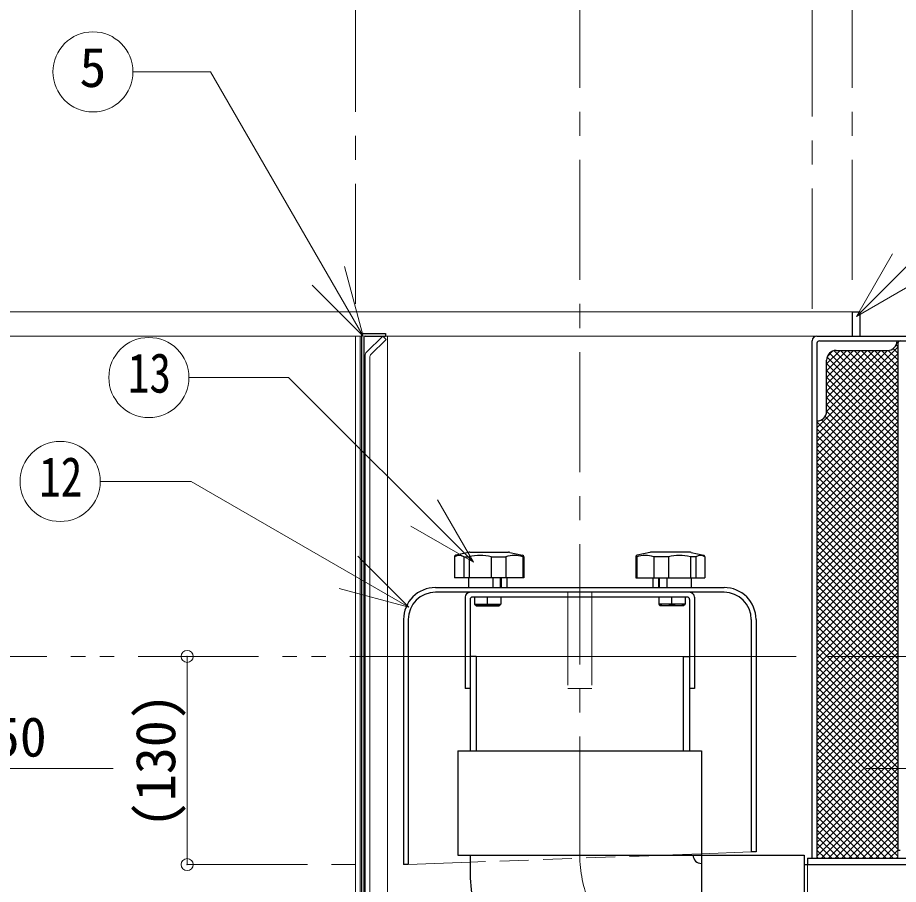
# Model space of a CAD drawing. Units: millimetres at full size, sheet at 1:15; details may follow other scales. Extents: x -3171 to 2904, y -2098 to 2117.
# Drawn here: x -1489 to -940, y -1038 to -497 of the extents above; entities that cross this region are included whole.
import ezdxf
from ezdxf.enums import TextEntityAlignment as Align

# ---------------------------------------------------------------- set-up
doc = ezdxf.new("R2010")
doc.units = ezdxf.units.MM
doc.header["$LTSCALE"] = 15
doc.header["$PDMODE"] = 32
doc.header["$PDSIZE"] = 7.5
for name, pattern in [('CHAIN1', [8, 5, -1, 1, -1]), ('DASHED1', [1.8, 1.2, -0.6]), ('DOUBLE_CHAIN1', [8.8, 5, -1, 0.6, -0.6, 0.6, -1])]:
    doc.linetypes.add(name, pattern=pattern)
doc.layers.add('0-6_補助線', color=4, linetype='Continuous', lineweight=9)
doc.styles.add('ＭＳ ゴシック', font='')
doc.styles.get('ＭＳ ゴシック').set_extended_font_data('MS Gothic')

msp = doc.modelspace()

# ---------------------------------------------------------------- linework, layer by layer
at = {"layer": '0-6_補助線', "linetype": 'CHAIN1'}
for p, q in [((-968.38, -660.45), (-968.38, -150.45)), ((-993.38, -678.45), (-993.38, -215.45)), ((-1278.38, -675.45), (-1278.38, -280.45)), ((-1138.38, -345.45), (-1138.38, -1019.45)), ((-983.38, -895.45), (96.62, -895.45)), ((-959.98, -965.45), (-916.78, -965.45)), ((-1383.38, -1025.45), (-1268.38, -1025.45))]:
    msp.add_line(p, q, dxfattribs=at)
at = {"layer": '0-6_補助線', "color": 7, "lineweight": 18}
for p, q in [((-965.67, -683.18), (-792.4, -509.91)), ((-965.67, -683.18), (-943.17, -644.21)), ((-1273.61, -695.44), (-1285.26, -651.97)), ((-1273.61, -695.44), (-1305.43, -663.62)), ((-965.67, -683.18), (-926.69, -660.68)), ((-1278.38, -695.45), (-1275.38, -695.45)), ((-1278.38, -1215.45), (-1278.38, -695.45)), ((-1275.38, -1215.45), (-1275.38, -695.45)), ((-1271.5, -705.58), (-1261.38, -695.45)), ((-1268.94, -707.26), (-1259.26, -697.58)), ((-1261.38, -695.45), (-1259.26, -697.58)), ((-1272.38, -707.7), (-1272.38, -1215.45)), ((-1269.38, -708.32), (-1269.38, -1215.45)), ((-1320.11, -721.37), (-1382.25, -721.37)), ((-1204.77, -836.71), (-1320.11, -721.37)), ((-1380.93, -786.26), (-1437.62, -786.26)), ((-1245.12, -864.67), (-1380.93, -786.26)), ((-1204.77, -836.71), (-1227.27, -797.74)), ((-1204.77, -836.71), (-1243.74, -814.21)), ((-1245.12, -864.67), (-1276.94, -832.85)), ((-1245.12, -864.67), (-1288.59, -853.02)), ((-1145.88, -858.45), (-1145.88, -895.45)), ((-1130.88, -858.45), (-1130.88, -895.45)), ((-1202.98, -895.45), (-1073.78, -895.45)), ((-939.98, -1016.45), (-939.98, -1021.45))]:
    msp.add_line(p, q, dxfattribs=at)
at = {"layer": '0-6_補助線'}
for p, q in [((-1553.13, -680.45), (-968.38, -680.45)), ((-1553.13, -695.45), (-1278.38, -695.45)), ((-1275.38, -695.45), (-1274.63, -695.45)), ((-990.38, -695.45), (-1259.63, -695.45)), ((-1258.38, -1215.45), (-1258.38, -695.45)), ((-990.38, -752.79), (-939.98, -702.39)), ((-942.84, -703.3), (-939.98, -706.16)), ((-940.93, -700.97), (-939.98, -701.92)), ((-940.38, -698.55), (-940.29, -698.45)), ((-990.38, -757.04), (-939.98, -706.64)), ((-984.38, -742.55), (-946.28, -704.45)), ((-984.38, -738.31), (-950.53, -704.45)), ((-984.38, -734.07), (-954.77, -704.45)), ((-984.38, -729.82), (-959.01, -704.45)), ((-984.38, -725.58), (-963.26, -704.45)), ((-984.38, -721.34), (-967.5, -704.45)), ((-984.38, -717.1), (-971.74, -704.45)), ((-984.38, -712.85), (-975.98, -704.45)), ((-984.12, -708.69), (-939.98, -752.83)), ((-983.92, -708.15), (-980.69, -704.91)), ((-982.49, -706.08), (-939.98, -748.59)), ((-979.72, -704.61), (-939.98, -744.35)), ((-975.63, -704.45), (-939.98, -740.1)), ((-971.39, -704.45), (-939.98, -735.86)), ((-967.15, -704.45), (-939.98, -731.62)), ((-962.9, -704.45), (-939.98, -727.38)), ((-958.66, -704.45), (-939.98, -723.13)), ((-954.42, -704.45), (-939.98, -718.89)), ((-950.18, -704.45), (-939.98, -714.65)), ((-945.95, -704.44), (-939.98, -710.4)), ((-990.38, -761.28), (-939.98, -710.88)), ((-984.38, -712.67), (-939.98, -757.07)), ((-990.38, -765.52), (-939.98, -715.12)), ((-990.38, -769.77), (-939.98, -719.37)), ((-984.38, -716.92), (-939.98, -761.32)), ((-990.38, -774.01), (-939.98, -723.61)), ((-984.38, -721.16), (-939.98, -765.56)), ((-984.38, -725.4), (-939.98, -769.8)), ((-990.38, -778.25), (-939.98, -727.85)), ((-984.38, -729.64), (-939.98, -774.04)), ((-990.38, -782.49), (-939.98, -732.09)), ((-990.38, -786.74), (-939.98, -736.34)), ((-984.38, -733.89), (-939.98, -778.29)), ((-990.38, -790.98), (-939.98, -740.58)), ((-984.38, -738.13), (-939.98, -782.53)), ((-990.38, -795.22), (-939.98, -744.82)), ((-985.32, -745.68), (-939.98, -791.01)), ((-984.38, -742.37), (-939.98, -786.77)), ((-990.38, -748.55), (-990.28, -748.45)), ((-990.38, -799.46), (-939.98, -749.06)), ((-990.38, -749.1), (-939.98, -799.5)), ((-987.52, -747.72), (-939.98, -795.26)), ((-990.38, -803.71), (-939.98, -753.31)), ((-990.38, -753.34), (-939.98, -803.74)), ((-990.38, -807.95), (-939.98, -757.55)), ((-990.38, -757.59), (-939.98, -807.99)), ((-990.38, -812.19), (-939.98, -761.79)), ((-990.38, -761.83), (-939.98, -812.23)), ((-990.38, -816.43), (-939.98, -766.03)), ((-990.38, -766.07), (-939.98, -816.47)), ((-990.38, -820.68), (-939.98, -770.28)), ((-990.38, -770.31), (-939.98, -820.71)), ((-990.38, -824.92), (-939.98, -774.52)), ((-990.38, -774.56), (-939.98, -824.96)), ((-990.38, -829.16), (-939.98, -778.76)), ((-990.38, -778.8), (-939.98, -829.2)), ((-990.38, -833.4), (-939.98, -783)), ((-990.38, -783.04), (-939.98, -833.44)), ((-990.38, -837.65), (-939.98, -787.25)), ((-990.38, -787.28), (-939.98, -837.68)), ((-990.38, -841.89), (-939.98, -791.49)), ((-990.38, -791.53), (-939.98, -841.93)), ((-990.38, -846.13), (-939.98, -795.73)), ((-990.38, -795.77), (-939.98, -846.17)), ((-990.38, -850.38), (-939.98, -799.98)), ((-990.38, -800.01), (-939.98, -850.41)), ((-990.38, -854.62), (-939.98, -804.22)), ((-990.38, -804.25), (-939.98, -854.65)), ((-990.38, -858.86), (-939.98, -808.46)), ((-990.38, -808.5), (-939.98, -858.9)), ((-990.38, -863.1), (-939.98, -812.7)), ((-990.38, -812.74), (-939.98, -863.14)), ((-990.38, -867.35), (-939.98, -816.95)), ((-990.38, -816.98), (-939.98, -867.38)), ((-990.38, -871.59), (-939.98, -821.19)), ((-990.38, -821.22), (-939.98, -871.62)), ((-990.38, -875.83), (-939.98, -825.43)), ((-990.38, -825.47), (-939.98, -875.87)), ((-990.38, -880.07), (-939.98, -829.67)), ((-990.38, -829.71), (-939.98, -880.11)), ((-990.38, -884.32), (-939.98, -833.92)), ((-990.38, -833.95), (-939.98, -884.35)), ((-990.38, -888.56), (-939.98, -838.16)), ((-990.38, -838.2), (-939.98, -888.6)), ((-990.38, -892.8), (-939.98, -842.4)), ((-990.38, -842.44), (-939.98, -892.84)), ((-990.38, -897.04), (-939.98, -846.64)), ((-990.38, -846.68), (-939.98, -897.08)), ((-990.38, -901.29), (-939.98, -850.89)), ((-990.38, -850.92), (-939.98, -901.32)), ((-990.38, -905.53), (-939.98, -855.13)), ((-990.38, -855.17), (-939.98, -905.57)), ((-990.38, -909.77), (-939.98, -859.37)), ((-990.38, -859.41), (-939.98, -909.81)), ((-990.38, -914.02), (-939.98, -863.62)), ((-990.38, -863.65), (-939.98, -914.05)), ((-990.38, -918.26), (-939.98, -867.86)), ((-990.38, -867.89), (-939.98, -918.29)), ((-990.38, -922.5), (-939.98, -872.1)), ((-990.38, -872.14), (-939.98, -922.54)), ((-990.38, -926.74), (-939.98, -876.34)), ((-990.38, -876.38), (-939.98, -926.78)), ((-990.38, -930.99), (-939.98, -880.59)), ((-990.38, -880.62), (-939.98, -931.02)), ((-990.38, -935.23), (-939.98, -884.83)), ((-990.38, -884.86), (-939.98, -935.26)), ((-990.38, -939.47), (-939.98, -889.07)), ((-990.38, -889.11), (-939.98, -939.51)), ((-1383.38, -1025.45), (-1383.38, -895.45)), ((-990.38, -943.71), (-939.98, -893.31)), ((-990.38, -893.35), (-939.98, -943.75)), ((-990.38, -947.96), (-939.98, -897.56)), ((-990.38, -897.59), (-939.98, -947.99)), ((-990.38, -952.2), (-939.98, -901.8)), ((-990.38, -901.84), (-939.98, -952.24)), ((-990.38, -956.44), (-939.98, -906.04)), ((-990.38, -906.08), (-939.98, -956.48)), ((-990.38, -960.68), (-939.98, -910.28)), ((-990.38, -910.32), (-939.98, -960.72)), ((-990.38, -964.93), (-939.98, -914.53)), ((-990.38, -914.56), (-939.98, -964.96)), ((-990.38, -969.17), (-939.98, -918.77)), ((-990.38, -918.81), (-939.98, -969.21)), ((-990.38, -973.41), (-939.98, -923.01)), ((-990.38, -923.05), (-939.98, -973.45)), ((-990.38, -977.65), (-939.98, -927.25)), ((-990.38, -927.29), (-939.98, -977.69)), ((-990.38, -981.9), (-939.98, -931.5)), ((-990.38, -931.53), (-939.98, -981.93)), ((-990.38, -986.14), (-939.98, -935.74)), ((-990.38, -935.78), (-939.98, -986.18)), ((-990.38, -990.38), (-939.98, -939.98)), ((-990.38, -940.02), (-939.98, -990.42)), ((-990.38, -994.63), (-939.98, -944.23)), ((-990.38, -944.26), (-939.98, -994.66)), ((-990.38, -998.87), (-939.98, -948.47)), ((-990.38, -948.5), (-939.98, -998.9)), ((-990.38, -1003.11), (-939.98, -952.71)), ((-990.38, -952.75), (-939.98, -1003.15)), ((-990.38, -1007.35), (-939.98, -956.95)), ((-990.38, -956.99), (-939.98, -1007.39)), ((-990.38, -1011.6), (-939.98, -961.2)), ((-990.38, -961.23), (-939.98, -1011.63)), ((-1429.63, -965.45), (-1629.63, -965.45)), ((-990.38, -1015.84), (-939.98, -965.44)), ((-990.38, -965.47), (-939.98, -1015.87)), ((-990.38, -1020.08), (-939.98, -969.68)), ((-990.38, -969.72), (-939.98, -1020.12)), ((-990.38, -973.96), (-942.89, -1021.45)), ((-990.38, -978.2), (-947.13, -1021.45)), ((-987.51, -1021.45), (-939.98, -973.92)), ((-983.27, -1021.45), (-939.98, -978.17)), ((-990.38, -982.45), (-951.37, -1021.45)), ((-979.03, -1021.45), (-939.98, -982.41)), ((-990.38, -986.69), (-955.62, -1021.45)), ((-974.79, -1021.45), (-939.98, -986.65)), ((-990.38, -990.93), (-959.86, -1021.45)), ((-970.54, -1021.45), (-939.98, -990.89)), ((-990.38, -995.17), (-964.1, -1021.45)), ((-990.38, -999.42), (-968.34, -1021.45)), ((-966.3, -1021.45), (-939.98, -995.14)), ((-962.06, -1021.45), (-939.98, -999.38)), ((-990.38, -1003.66), (-972.59, -1021.45)), ((-957.81, -1021.45), (-939.98, -1003.62)), ((-990.38, -1007.9), (-976.83, -1021.45)), ((-953.57, -1021.45), (-939.98, -1007.86)), ((-990.38, -1012.14), (-981.07, -1021.45)), ((-990.38, -1016.39), (-985.31, -1021.45)), ((-949.33, -1021.45), (-939.98, -1012.11)), ((-945.09, -1021.45), (-939.98, -1016.35)), ((-1031.38, -1017.56), (-1062.38, -1018.69)), ((-990.38, -1020.63), (-989.56, -1021.45)), ((-940.84, -1021.45), (-939.98, -1020.59)), ((-1206.88, -1023.95), (-1245.38, -1025.35))]:
    msp.add_line(p, q, dxfattribs=at)
at = {"layer": '0-6_補助線', "color": 5, "lineweight": 25}
for p, q in [((-968.38, -680.45), (-963.38, -680.45)), ((-968.38, -680.45), (-968.38, -695.45)), ((-963.38, -695.45), (-963.38, -680.45)), ((-1274.63, -695.45), (-1274.63, -1215.45)), ((-1273.13, -693.95), (-1259.63, -693.95)), ((-1273.13, -696.2), (-1273.13, -1215.45)), ((-1272.38, -695.45), (-1259.63, -695.45)), ((-1259.63, -693.95), (-1259.63, -695.45)), ((-990.38, -695.45), (-833.38, -695.45)), ((-993.38, -1021.45), (-993.38, -698.45)), ((-990.38, -699.95), (-990.38, -1021.45)), ((-988.88, -698.45), (-833.38, -698.45)), ((-939.98, -700.05), (-939.98, -1016.45)), ((-978.38, -704.45), (-946.38, -704.45)), ((-984.38, -742.45), (-984.38, -710.45)), ((-1216.5, -833.26), (-1216.5, -846.45)), ((-1207.81, -830.55), (-1215.72, -832.28)), ((-1210.81, -833.26), (-1210.81, -846.45)), ((-1206.95, -830.45), (-1182.94, -830.45)), ((-1193.7, -833.26), (-1193.7, -846.45)), ((-1182.08, -830.55), (-1174.17, -832.28)), ((-1173.91, -833.26), (-1173.91, -846.45)), ((-1102.86, -833.26), (-1102.86, -846.45)), ((-1094.68, -830.55), (-1102.6, -832.28)), ((-1069.82, -830.45), (-1093.83, -830.45)), ((-1083.07, -833.26), (-1083.07, -846.45)), ((-1068.96, -830.55), (-1061.05, -832.28)), ((-1065.95, -833.26), (-1065.95, -846.45)), ((-1060.26, -833.26), (-1060.26, -846.45)), ((-1173.38, -846.45), (-1216.5, -846.45)), ((-1207.88, -846.45), (-1207.88, -852.45)), ((-1192.67, -846.45), (-1192.67, -852.45)), ((-1187.99, -846.45), (-1187.99, -852.45)), ((-1187.48, -846.45), (-1187.48, -852.45)), ((-1183.88, -846.45), (-1183.88, -852.45)), ((-1103.38, -846.45), (-1060.26, -846.45)), ((-1092.88, -846.45), (-1092.88, -852.45)), ((-1089.29, -846.45), (-1089.29, -852.45)), ((-1088.77, -846.45), (-1088.77, -852.45)), ((-1084.09, -846.45), (-1084.09, -852.45)), ((-1068.88, -846.45), (-1068.88, -852.45)), ((-1228.38, -852.45), (-1048.38, -852.45)), ((-1048.38, -855.45), (-1228.38, -855.45)), ((-1209.88, -858.45), (-1209.88, -915.45)), ((-1206.88, -859.95), (-1206.88, -954.45)), ((-1071.38, -858.45), (-1205.38, -858.45)), ((-1204.13, -858.46), (-1204.13, -862.95)), ((-1195.88, -862.95), (-1195.88, -858.45)), ((-1080.88, -862.95), (-1080.88, -858.45)), ((-1072.63, -858.46), (-1072.63, -862.95)), ((-1069.88, -859.95), (-1069.88, -954.45)), ((-1066.88, -858.45), (-1066.88, -915.45)), ((-1204.13, -862.95), (-1187.63, -862.95)), ((-1072.63, -862.95), (-1089.13, -862.95)), ((-1248.38, -872.45), (-1248.38, -1025.45)), ((-1245.38, -872.45), (-1245.38, -1025.35)), ((-1031.38, -872.45), (-1031.38, -1017.56)), ((-1202.98, -895.45), (-1206.88, -895.45)), ((-1202.98, -895.45), (-1202.98, -954.45)), ((-1073.78, -895.45), (-1073.78, -954.45)), ((-1073.78, -895.45), (-1069.88, -895.45)), ((-1206.88, -915.45), (-1209.88, -915.45)), ((-1066.88, -915.45), (-1069.88, -915.45)), ((-1214.38, -954.45), (-1214.38, -1019.45)), ((-939.98, -1016.45), (-938.38, -1016.45)), ((-1214.38, -1019.45), (-998.38, -1019.45)), ((-1206.88, -1019.45), (-1206.88, -1026.95)), ((-998.38, -1019.45), (-998.38, -1171.45)), ((-996.38, -1021.45), (-905.38, -1021.45)), ((-996.38, -1021.45), (-996.38, -1025.35)), ((-1245.38, -1025.35), (-1248.38, -1025.45)), ((-998.38, -1025.35), (-905.38, -1025.35))]:
    msp.add_line(p, q, dxfattribs=at)
at = {"layer": '0-6_補助線', "linetype": 'DASHED1'}
for p, q in [((-1145.88, -858.45), (-1145.88, -855.45)), ((-1130.88, -858.45), (-1130.88, -855.45)), ((-1145.88, -895.45), (-1145.88, -915.45)), ((-1130.88, -895.45), (-1130.88, -915.45)), ((-1145.88, -915.45), (-1130.88, -915.45)), ((-1062.38, -1018.69), (-1206.85, -1023.94)), ((-996.38, -1025.35), (-996.38, -1165.55))]:
    msp.add_line(p, q, dxfattribs=at)
at = {"layer": '0-6_補助線', "linetype": 'DOUBLE_CHAIN1'}
for p, q in [((-1206.88, -895.45), (-2383.38, -895.45)), ((-1003.38, -895.45), (-1069.88, -895.45))]:
    msp.add_line(p, q, dxfattribs=at)
at = {"layer": '0-6_補助線', "color": 7, "lineweight": 18}
msp.add_lwpolyline([(-1273.61, -695.44), (-1368.81, -530.55), (-1417.17, -530.55)], dxfattribs=at)
at = {"layer": '0-6_補助線', "color": 5, "lineweight": 25}
for points in [[(-1210.81, -833.26), (-1207.38, -833.26), (-1207.38, -846.45)], [(-1193.7, -833.26), (-1184.49, -833.26), (-1184.49, -846.45)], [(-1173.91, -833.26), (-1173.38, -833.26), (-1173.38, -846.45)], [(-1102.86, -833.26), (-1103.38, -833.26), (-1103.38, -846.45)], [(-1083.07, -833.26), (-1092.28, -833.26), (-1092.28, -846.45)], [(-1065.95, -833.26), (-1069.38, -833.26), (-1069.38, -846.45)], [(-1187.63, -858.45), (-1187.63, -862.95), (-1188.63, -863.95)], [(-1089.13, -858.45), (-1089.13, -862.95), (-1088.13, -863.95)], [(-1204.13, -862.95), (-1203.13, -863.95), (-1188.63, -863.95)], [(-1072.63, -862.95), (-1073.63, -863.95), (-1088.13, -863.95)], [(-1028.38, -872.45), (-1028.38, -1017.45), (-1031.38, -1017.56)], [(-1214.38, -954.45), (-1062.38, -954.45), (-1062.38, -1019.45)], [(-1062.38, -1019.45), (-1062.38, -1171.45), (-998.38, -1171.45)]]:
    msp.add_lwpolyline(points, dxfattribs=at)
at = {"layer": '0-6_補助線', "color": 7, "lineweight": 18}
for centre in [(-1442.17, -530.55), (-1407.25, -721.37), (-1462.62, -786.26)]:
    msp.add_circle(centre, 25, dxfattribs=at)
at = {"layer": '0-6_補助線', "color": 5, "lineweight": 25}
for centre, radius, start, end in [((-1273.13, -695.45), 1.5, 90, 180), ((-1272.38, -696.2), 0.75, 90, 180), ((-990.38, -698.45), 3, 90, 180), ((-988.88, -699.95), 1.5, 90, 180), ((-946.38, -698.45), 6, 270, 0), ((-938.38, -700.05), 1.6, 90, 180), ((-978.38, -710.45), 6, 90, 180), ((-990.38, -742.45), 6, 270, 0), ((-1215.5, -833.26), 1, 102.367, 180), ((-1213.66, -837.89), 5.43, 58.419, 121.581), ((-1206.95, -834.45), 4, 90, 102.367), ((-1200.54, -861.96), 29.51, 76.5907, 103.4093), ((-1179.2, -850.25), 17.8, 72.7058, 107.2942), ((-1182.94, -834.45), 4, 77.633, 90), ((-1174.38, -833.26), 1, 0, 77.633), ((-1102.38, -833.26), 1, 102.367, 180), ((-1097.57, -850.25), 17.8, 72.7058, 107.2942), ((-1093.83, -834.45), 4, 90, 102.367), ((-1076.23, -861.96), 29.51, 76.5907, 103.4093), ((-1069.82, -834.45), 4, 77.633, 90), ((-1063.11, -837.89), 5.43, 58.419, 121.581), ((-1061.26, -833.26), 1, 0, 77.633), ((-1228.38, -872.45), 20, 90, 180), ((-1228.38, -872.45), 17, 90, 180), ((-1206.88, -858.45), 3, 90, 180), ((-1069.88, -858.45), 3, 0, 90), ((-1048.38, -872.45), 20, 0, 90), ((-1048.38, -872.45), 17, 0, 90), ((-1205.38, -859.95), 1.5, 90, 180), ((-1071.38, -859.95), 1.5, 0, 90), ((-1200.01, -851.99), 11.72, 249.3903, 290.6097), ((-1191.76, -851.99), 11.72, 249.3903, 290.6097), ((-1085.01, -851.99), 11.72, 249.3903, 290.6097), ((-1076.76, -851.99), 11.72, 249.3903, 290.6097), ((-1062.38, -1019.45), 5.3, 180, 270), ((-1069.88, -1026.95), 137, 180, 270)]:
    msp.add_arc(centre, radius, start, end, dxfattribs=at)
at = {"layer": '0-6_補助線', "color": 7, "lineweight": 18}
for centre, radius in [((-1269.38, -707.7), 3), ((-1267.88, -708.32), 1.5)]:
    msp.add_arc(centre, radius, 135, 180, dxfattribs=at)
at = {"layer": '0-6_補助線', "linetype": 'CHAIN1'}
msp.add_arc((-1062.38, -1019.45), 76, 180, 270, dxfattribs=at)
at = {"layer": '0-6_補助線', "color": 1}
for p in [(-1383.38, -895.45), (-1383.38, -1025.45)]:
    msp.add_point(p, dxfattribs=at)

# ---------------------------------------------------------------- texts
at = {"layer": '0-6_補助線', "color": 7, "style": 'ＭＳ ゴシック'}
for s, p in [('5', (-1450.6, -547.42)), ('50', (-1504.63, -965.45))]:
    msp.add_text(s, height=24.74, dxfattribs=at).set_placement(p, align=Align.BOTTOM_LEFT)
at = {"layer": '0-6_補助線', "color": 7, "style": 'ＭＳ ゴシック', "width": 0.8}
for s, p in [('13', (-1420.38, -738.25)), ('12', (-1475.74, -803.13))]:
    msp.add_text(s, height=24.74, dxfattribs=at).set_placement(p, align=Align.BOTTOM_LEFT)
at = {"layer": '0-6_補助線', "color": 7, "style": 'ＭＳ ゴシック'}
msp.add_text('(130)', height=24.74, rotation=90, dxfattribs=at).set_placement((-1383.38, -1002.64), align=Align.BOTTOM_LEFT)

doc.saveas('drawing.dxf')
